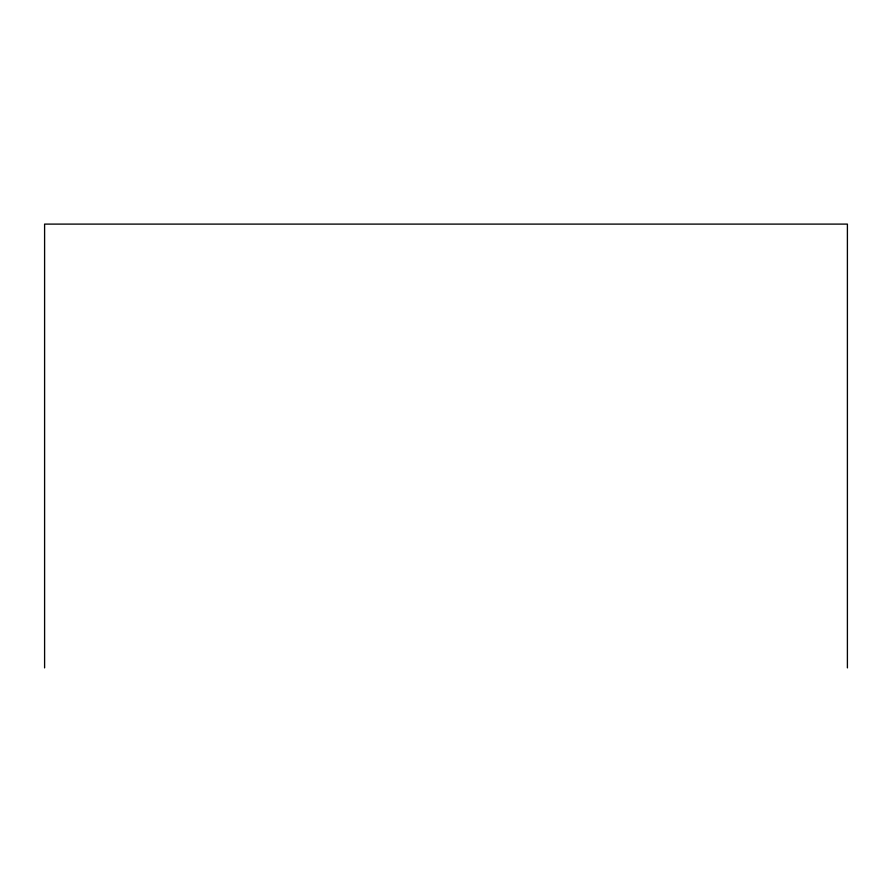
<?xml version="1.0" encoding="UTF-8"?>
<svg xmlns="http://www.w3.org/2000/svg" width="892" height="892" viewBox="0 0 892 892"><rect width="100%" height="100%" fill="white"/><g stroke="black" fill="none" stroke-linecap="round" stroke-linejoin="round"><path stroke-width="1.34" d="M847.4 667.896L847.4 224.104L44.6 224.104L44.6 667.896"/></g></svg>
